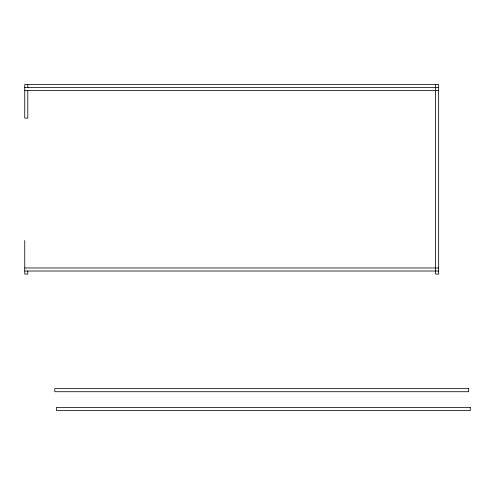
<?xml version="1.0" encoding="UTF-8"?>
<svg xmlns="http://www.w3.org/2000/svg" width="495" height="495" viewBox="0 0 495 495"><rect width="100%" height="100%" fill="white"/><g stroke="black" fill="none" stroke-linecap="round" stroke-linejoin="round"><path stroke-width="0.74" d="M24.75 87.547L438.644 87.547M24.75 90.604L438.644 90.604M24.75 267.962L438.644 267.962M24.75 271.019L438.644 271.019M435.588 84.459L435.588 274.082L438.644 274.082L438.644 84.459L24.75 84.459L24.75 118.101L27.807 118.101L27.807 90.579M27.807 84.459L27.807 87.522M27.807 271.019L27.807 274.082L24.75 274.082L24.75 240.44M468.666 388.655L54.772 388.655L54.772 391.718L468.666 391.718L468.666 388.655M470.25 407.478L56.356 407.478L56.356 410.541L470.25 410.541L470.25 407.478"/></g></svg>
